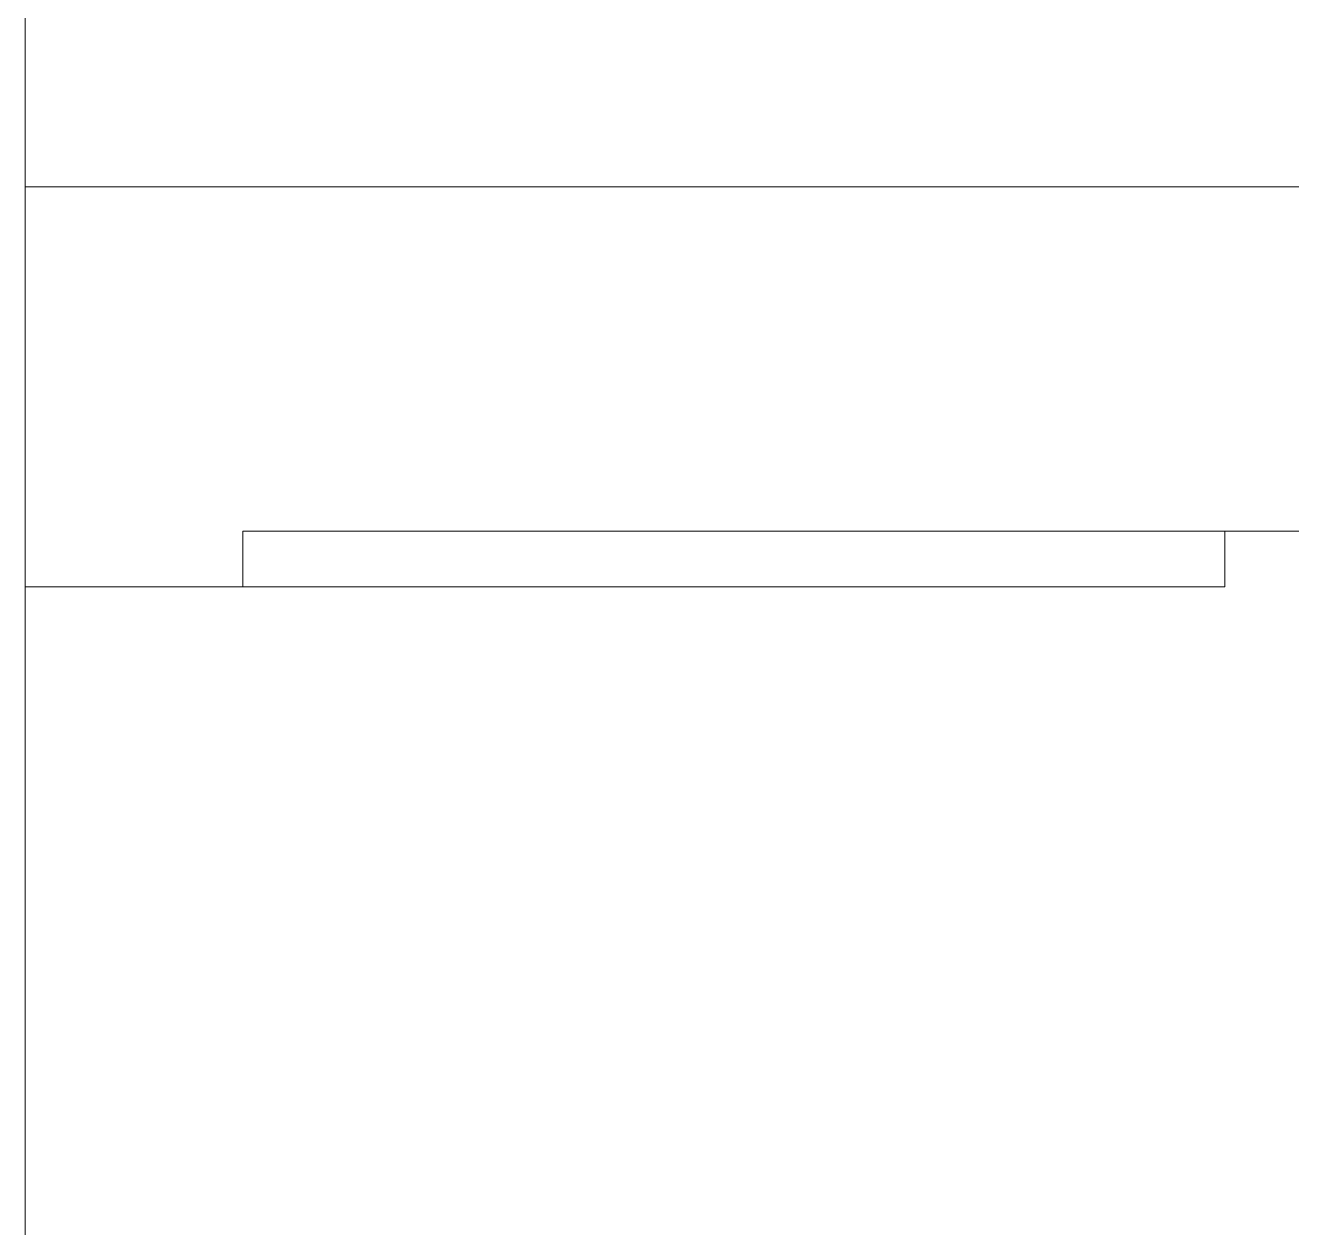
# Model space of a CAD drawing. Header units: millimetres. Extents: x 0 to 420, y 0 to 297.
# Drawn here: x 198.16 to 203.49, y 179.09 to 184.15 of the extents above; entities that cross this region are included whole.
import ezdxf

# ---------------------------------------------------------------- set-up
doc = ezdxf.new("R2010")
doc.units = ezdxf.units.MM
doc.layers.add('1', color=7, linetype='Continuous')
doc.layers.add('106', color=7, linetype='Continuous')

msp = doc.modelspace()

# ---------------------------------------------------------------- linework, layer by layer
at = {"layer": '1', "color": 7, "linetype": 'Continuous', "lineweight": 13}
for p, q in [((198.1551, 241.7075), (198.1551, 183.4735)), ((198.1551, 183.4735), (198.1551, 181.7894)), ((213.1551, 183.4735), (198.1551, 183.4735)), ((199.0711, 182.0239), (199.0711, 181.7894)), ((212.2382, 182.0239), (199.0711, 182.0239)), ((203.2051, 181.7894), (203.2051, 182.024)), ((199.0711, 181.7894), (198.1551, 181.7894)), ((199.0711, 181.7894), (203.2051, 181.7894))]:
    msp.add_line(p, q, dxfattribs=at)
at = {"layer": '106', "color": 7, "linetype": 'Continuous', "lineweight": 13}
msp.add_line((198.1551, 181.7894), (198.1551, 165.5718), dxfattribs=at)

doc.saveas('drawing.dxf')
